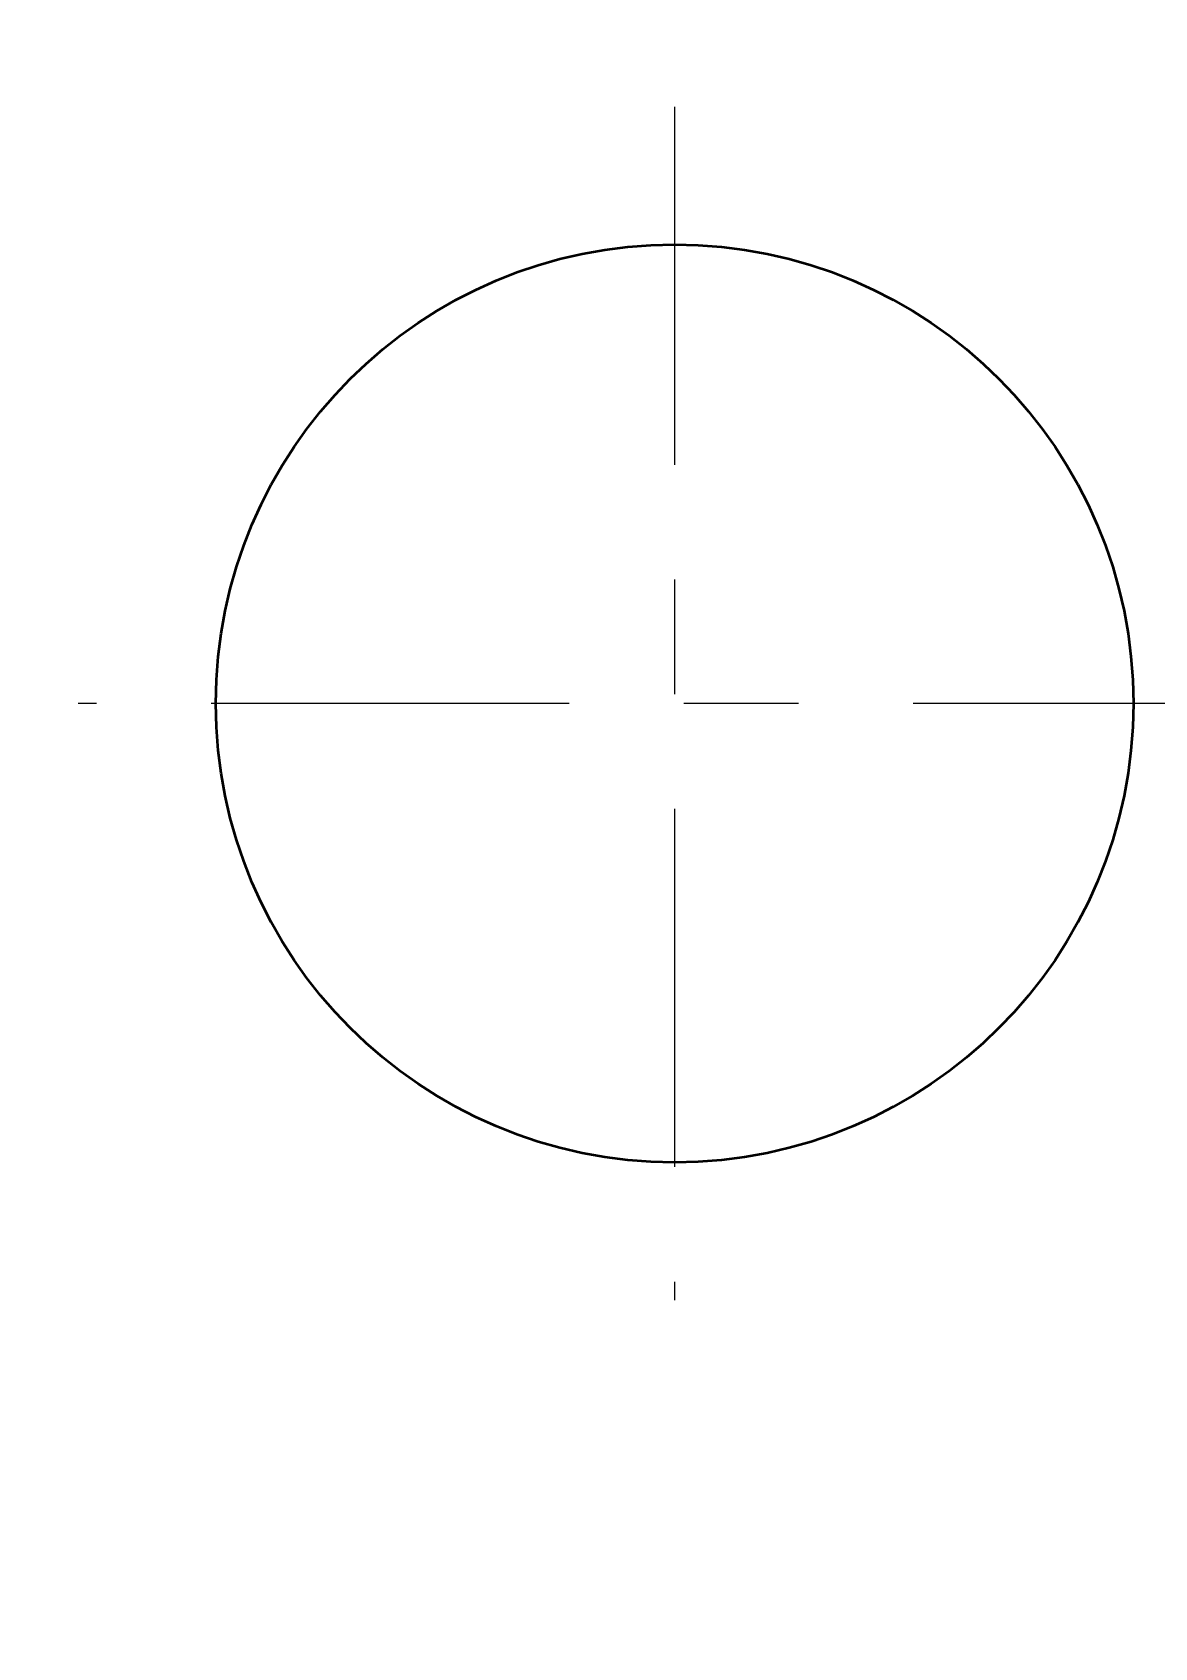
# Model space of a CAD drawing. Extents: x 23 to 417, y 3 to 294.
# Drawn here: x 143.061 to 144.039, y 95.929 to 97.337 of the extents above; entities that cross this region are included whole.
import ezdxf
from ezdxf.enums import TextEntityAlignment as Align

# ---------------------------------------------------------------- set-up
doc = ezdxf.new("R2010")
doc.units = 0
doc.linetypes.add('DASHDOT', pattern=[18.5, 12, -3, 0.5, -3])
doc.layers.get('0').update_dxf_attribs({"lineweight": 13})
doc.styles.get("Standard").update_dxf_attribs({"font": 'isocp.shx'})
doc.dimstyles.get("Standard").update_dxf_attribs({"dimtxt": 2.5, "dimasz": 2.5, "dimexe": 1.25, "dimexo": 0.625, "dimtad": 1, "dimtxsty": 'Standard', "dimcen": 2.5, "dimadec": 0, "dimazin": 0, "dimtfac": 1, "dimtmove": 0, "dimatfit": 0, "dimfxl": 0, "dimarcsym": 0})

# ---------------------------------------------------------------- blocks, each defined once
blk = doc.blocks.new('*D489')
at = {"color": 30, "lineweight": 13, "transparency": 16777216}
for p, q in [((139.3107, 96.4887), (139.3107, 76.0052)), ((115.691, 76.0052), (144.3107, 76.0052))]:
    blk.add_line(p, q, dxfattribs=at)
at = {"color": 30, "lineweight": 13, "ltscale": 0.117668, "transparency": 16777216}
blk.add_line((133.7807, 80.7119), (133.7807, 76.0052), dxfattribs=at)
at = {"color": 30, "lineweight": 13, "transparency": 16777216}
for points in [[(131.8488, 75.4876), (133.7807, 76.0052), (131.8488, 76.5228)], [(141.2425, 76.5228), (139.3107, 76.0052), (141.2425, 75.4876)]]:
    blk.add_lwpolyline(points, dxfattribs=at)
for s, height, width, p, p2 in [('[', 2, 1.552527, (124.7289, 78.0052), (125.5052, 78.0052)), (']', 2, 1.552524, (129.0591, 78.0052), (129.8354, 78.0052)), ('27.7', 2, 1.341762, (115.691, 78.0052), (121.7289, 78.0052)), ('1', 2, 2.21984, (126.5052, 78.0052), (128.0591, 78.0052)), ('/', 1, 1.818182, (122.7289, 78.5052), (123.7289, 78.5052))]:
    blk.add_text(s, height=height, dxfattribs=dict(at, width=width)).set_placement(p, p2, align=Align.FIT)
blk = doc.blocks.new('BLOCK4524')
at = {"color": 7, "linetype": 'DASHDOT', "lineweight": 13, "ltscale": 0.13}
for p, q in [((9.7, -5.1996), (9.7, -10.3996)), ((12.3, -7.7996), (7.1, -7.7996))]:
    blk.add_line(p, q, dxfattribs=at)
blk = doc.blocks.new('BLOCK4534')
at = {"color": 7, "linetype": 'DASHDOT', "lineweight": 13, "ltscale": 0.13}
for p, q in [((9.7, -15.1996), (9.7, -20.3996)), ((12.3, -17.7996), (7.1, -17.7996))]:
    blk.add_line(p, q, dxfattribs=at)
blk = doc.blocks.new('BLOCK4536')
at = {"color": 7, "linetype": 'DASHDOT', "lineweight": 13, "ltscale": 0.13}
for p, q in [((14.7, -10.1996), (14.7, -15.3996)), ((17.3, -12.7996), (12.1, -12.7996))]:
    blk.add_line(p, q, dxfattribs=at)
blk = doc.blocks.new('BLOCK4554')
at = {"color": 7, "lineweight": 35}
blk.add_circle((14.7, -12.7996), 2, dxfattribs=at)

msp = doc.modelspace()

# ---------------------------------------------------------------- block references
at = {"lineweight": 0, "xscale": 0.2, "yscale": 0.2, "zscale": 0.2}
for name in ['BLOCK4554', 'BLOCK4524', 'BLOCK4536', 'BLOCK4534']:
    msp.add_blockref(name, (140.6807, 99.3118), dxfattribs=at)

# ---------------------------------------------------------------- dimensions: what is measured, and where the dimension line sits
at = {"color": 0, "lineweight": 0}
dim = msp.add_linear_dim(base=(133.7807, 76.0052), p1=(139.3107, 96.6887), p2=(133.7807, 80.9119), angle=179.999, dimstyle='Standard', override={"dimlfac": 5}, dxfattribs=at)
dim.commit()
dim.dimension.update_dxf_attribs({"geometry": '*D489', "text_midpoint": (122.7632, 76.0052), "dimtype": 160})

doc.saveas('drawing.dxf')
